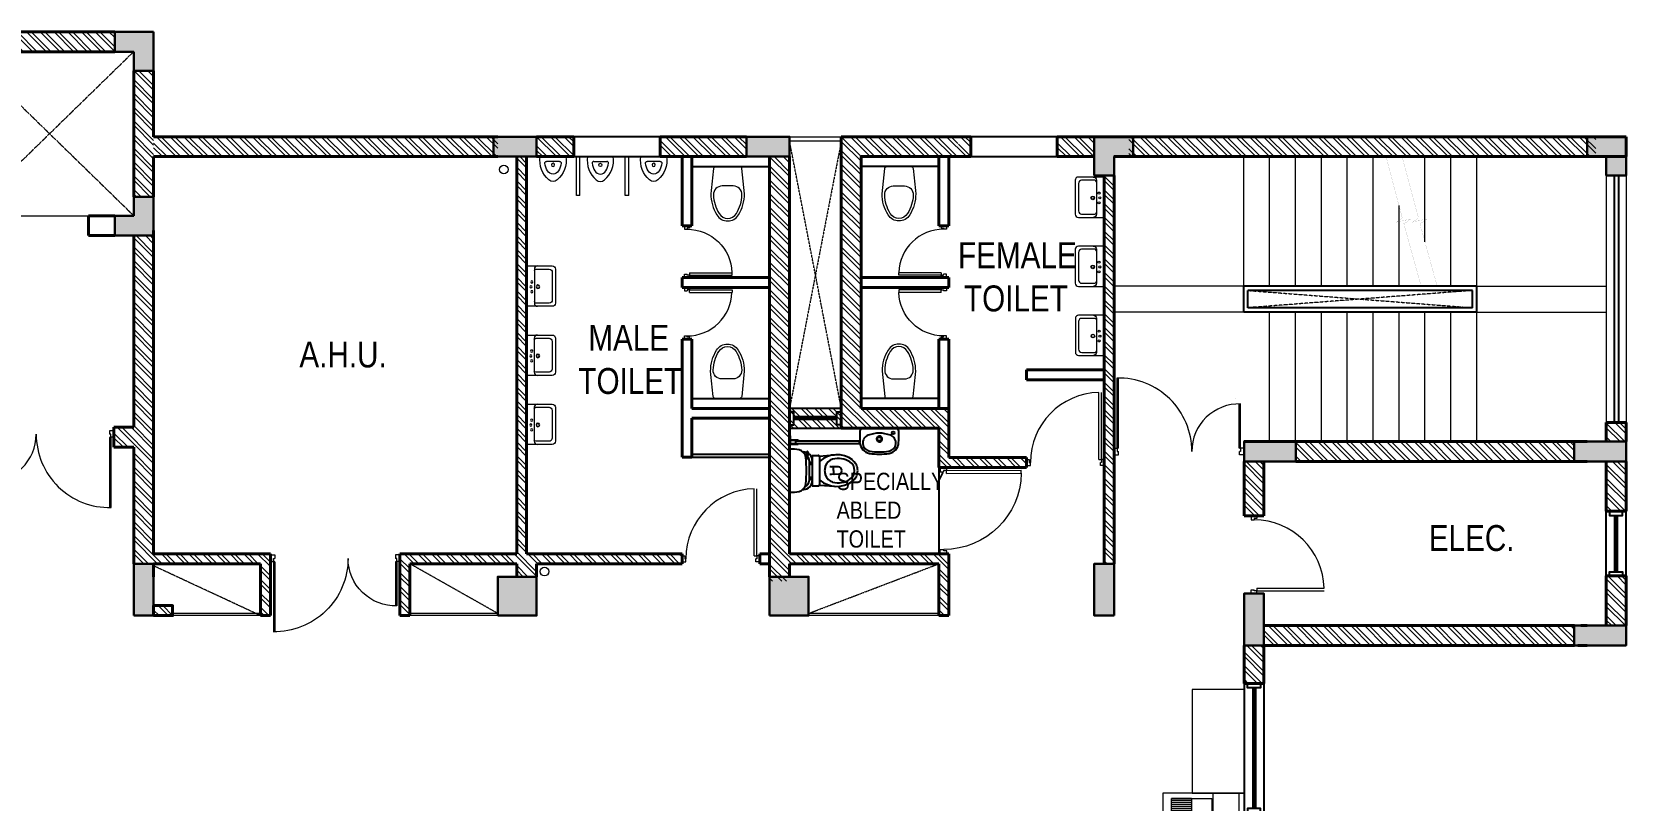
# Model space of a CAD drawing. Header units: inches. Extents: x 3461478 to 3553662, y 1119443 to 1186010.
# Drawn here: x 3528638 to 3547103, y 1175613 to 1184510 of the extents above; entities that cross this region are included whole.
import ezdxf

# ---------------------------------------------------------------- set-up
doc = ezdxf.new("R2010")
doc.units = ezdxf.units.IN
doc.header["$LTSCALE"] = 5
doc.header["$MEASUREMENT"] = 0
doc.linetypes.add('DASHED2', pattern=[0.375, 0.25, -0.125])
doc.linetypes.add('HIDDEN', pattern=[0.375, 0.25, -0.125])
doc.layers.get('0').update_dxf_attribs({"lineweight": 13})
for name, color, linetype, lineweight in [('door', 3, 'Continuous', 9), ('ele', 51, 'Continuous', 18), ('fixtures', 171, 'Continuous', 15), ('furniture', 95, 'Continuous', 18), ('hatch', 8, 'Continuous', 9), ('hidden', 8, 'HIDDEN', 13), ('S-Concrete', 6, 'Continuous', 30), ('steps', 25, 'Continuous', 9), ('text', 190, 'Continuous', 20), ('wall', 1, 'Continuous', 40)]:
    doc.layers.add(name, color=color, linetype=linetype, lineweight=lineweight)
doc.layers.add('Railng', color=203, linetype='Continuous')
doc.layers.add('win', color=4, linetype='Continuous')
doc.styles.get("Standard").update_dxf_attribs({"font": 'swissc.ttf', "height": 350})
pattern_1 = [(135, (3800486.84, 833874.31), (-79.549513, -79.549513), []), (135, (3800486.84, 833927.34), (-79.549513, -79.549513), [])]

# ---------------------------------------------------------------- blocks, each defined once
blk = doc.blocks.new('Big Door Garbage')
at = {"layer": 'door', "color": 5, "lineweight": 18}
for p, q in [((-12550, 128778), (-12500, 128778)), ((-12550, 128703), (-12550, 128778)), ((-12550, 128703), (-12515, 128703)), ((-12515, 128738), (-12500, 128738)), ((-12515, 128703), (-12515, 128738)), ((-12500, 128703), (-12515, 128703)), ((-12515, 128700), (-12515, 128189)), ((-12500, 128778), (-12500, 128738)), ((-12499, 128700), (-12499, 128189)), ((-11101, 128700), (-11101, 127889)), ((-11100, 128778), (-11100, 128738)), ((-11050, 128778), (-11100, 128778)), ((-11085, 128738), (-11100, 128738)), ((-11100, 128703), (-11085, 128703)), ((-11085, 128703), (-11085, 128738)), ((-11050, 128703), (-11085, 128703)), ((-11085, 128700), (-11085, 127889)), ((-11050, 128703), (-11050, 128778))]:
    blk.add_line(p, q, dxfattribs=at)
at = {"layer": 'door', "lineweight": 18}
for centre, radius, start, end in [((-12499, 128738), 549, 268.3162, 0), ((-11101, 128738), 849, 180, 271.3223)]:
    blk.add_arc(centre, radius, start, end, dxfattribs=at)
blk = doc.blocks.new('LIB W7')
at = {"layer": 'win', "color": 2, "lineweight": 60}
blk.add_line((-477096, -38072), (-478496, -38072), dxfattribs=at)
at = {"layer": 'win'}
for points in [[(-477046, -37957), (-478546, -37957)], [(-478546, -38147), (-478496, -38147), (-478496, -37997), (-478546, -37997)], [(-477046, -38147), (-477096, -38147), (-477096, -37997), (-477046, -37997)], [(-477046, -38187), (-478546, -38187)]]:
    blk.add_lwpolyline(points, dxfattribs=at)
blk = doc.blocks.new('wc-wh')
at = {"color": 0, "linetype": 'ByBlock'}
for points in [[(315, 195), (22, 165, 0.384412), (0, 140), (0, -140, 0.383904), (22, -165, 0.001434), (314, -195, 0.140641), (560, -125, 0.259738), (630, 0, 0.259738), (560, 125, 0.139471)], [(225, 65), (225, -65, 0.422961), (328, -165, 0.13189), (544, -100, 0.259738), (600, 0, 0.259738), (544, 100, 0.13189), (328, 165, 0.422961)]]:
    blk.add_lwpolyline(points, format="xyb", close=True, dxfattribs=at)
blk.add_arc((316, -170), 25, 264.2811, 270.16, dxfattribs=at)
blk = doc.blocks.new('basin3')
blk.add_lwpolyline([(-310, 0, 0.414214), (-315, -5), (-315, -400, 0.414214), (-265, -450), (265, -450, 0.414214), (315, -400), (315, -5, 0.414214), (310, 0)], format="xyb", close=True)
for points in [[(-315, -170, -0.420988), (-266, -120), (-243, -120), (265, -120, -0.40847), (315, -170)], [(-241, -120, 0.401444), (-265, -145), (-265, -350, 0.414214), (-215, -400), (215, -400, 0.414214), (265, -350), (265, -145, 0.396723), (242, -120)]]:
    blk.add_lwpolyline(points, format="xyb")
for centre, radius in [((-65, -79), 16.2), ((10, -176), 28.9), ((10, -176), 23.5), ((11, -67), 16.2), ((87, -79), 16.2)]:
    blk.add_circle(centre, radius)
blk = doc.blocks.new('A$C747F79CE')
for p, q in [((3, 287), (301, 287)), ((76, 231), (228, 231))]:
    blk.add_line(p, q)
blk.add_circle((152, 191), 18.6)
for centre, radius, start, end in [((294, 242), 294, 171.2835, 229.7548), ((76, 212), 18.6, 90, 187.7956), ((294, 242), 238, 187.7956, 210.0177), ((10, 242), 294, 310.2452, 8.7165), ((10, 242), 238, 329.9823, 352.2044), ((228, 212), 18.6, 352.2044, 90), ((152, 160), 74.4, 210.0177, 329.9823), ((152, 74), 74.4, 229.7548, 310.2452)]:
    blk.add_arc(centre, radius, start, end)
blk = doc.blocks.new('disabled-wc_01')
at = {"lineweight": -3}
for p, q in [((0.365, 0.003), (0.86, 0.003)), ((1.017, 0), (0.907, 0)), ((0.907, 0), (0.907, -0.005)), ((0.998, -0.005), (0.998, 0)), ((0.395, -0.147), (0.395, -0.157)), ((0.734, -0.184), (0.758, -0.182)), ((0.734, -0.186), (0.734, -0.184)), ((0.758, -0.182), (0.764, -0.181)), ((0.825, -0.19), (0.769, -0.181)), ((0.829, -0.147), (0.829, -0.157)), ((0.907, -0.005), (1.017, -0.005)), ((0.918, -0.005), (0.918, -0.095)), ((0.918, -0.095), (0.923, -0.095)), ((0.923, -0.095), (0.923, -0.005)), ((0.923, -0.065), (0.963, -0.065)), ((0.923, -0.095), (0.928, -0.095)), ((0.928, -0.065), (0.928, -0.8)), ((0.958, -0.065), (0.958, -0.8)), ((0.963, -0.095), (0.958, -0.095)), ((0.963, -0.095), (0.963, -0.005)), ((0.968, -0.095), (0.963, -0.095)), ((0.968, -0.005), (0.968, -0.095)), ((0.446, -0.339), (0.431, -0.515)), ((0.437, -0.257), (0.437, -0.326)), ((0.787, -0.257), (0.437, -0.257)), ((0.772, -0.34), (0.452, -0.341)), ((0.512, -0.222), (0.495, -0.222)), ((0.503, -0.344), (0.723, -0.344)), ((0.537, -0.219), (0.512, -0.219)), ((0.512, -0.219), (0.512, -0.257)), ((0.537, -0.219), (0.537, -0.257)), ((0.687, -0.222), (0.537, -0.222)), ((0.712, -0.219), (0.687, -0.219)), ((0.687, -0.219), (0.687, -0.257)), ((0.712, -0.219), (0.712, -0.257)), ((0.729, -0.222), (0.712, -0.222)), ((0.822, -0.21), (0.772, -0.202)), ((0.78, -0.338), (0.796, -0.515)), ((0.787, -0.257), (0.787, -0.325)), ((0.572, -0.56), (0.569, -0.479)), ((0.613, -0.502), (0.578, -0.502)), ((0.613, -0.502), (0.649, -0.502)), ((0.655, -0.56), (0.658, -0.479)), ((0.958, -0.8), (0.928, -0.8))]:
    blk.add_line(p, q, dxfattribs=at)
for centre, radius, start, end in [((0.642, -0.035), 0.28, 172.2058, 194.111), ((0.582, -0.035), 0.28, 345.9004, 7.8056), ((0.472, -0.078), 0.104, 194.111, 264.2214), ((0.495, -0.157), 0.1, 180.0057, 270.0057), ((0.495, -0.157), 0.065, 195.1981, 270.0057), ((0.612, 1.311), 1.5, 264.2214, 270.0057), ((0.612, 1.311), 1.5, 270.0057, 275.79), ((0.753, -0.078), 0.104, 275.79, 345.9004), ((0.766, -0.201), 0.02, 81.4364, 94.4364), ((0.729, -0.157), 0.065, 335.0636, 345.4153), ((0.729, -0.157), 0.1, 340.8694, 0.0057), ((0.73, -0.541), 0.3, 138.9526, 217.2465), ((0.452, -0.326), 0.015, 180.0057, 270.0057), ((0.497, -0.541), 0.3, 322.7649, 41.0588), ((0.729, -0.157), 0.065, 270.0057, 315.3093), ((0.729, -0.157), 0.1, 270.0057, 328.8928), ((0.743, -0.185), 0.009, 184.4364, 246.9266), ((0.791, -0.074), 0.13, 246.9266, 261.4364), ((0.772, -0.325), 0.015, 270.0057, 0.0057), ((0.823, -0.2), 0.01, 261.4364, 81.4364), ((0.722, -0.557), 0.25, 164.9191, 213.0277), ((0.597, -0.523), 0.12, 105.9869, 164.9191), ((0.613, -0.58), 0.18, 90.0057, 105.9869), ((0.479, -0.482), 0.09, 2.0057, 14.0993), ((0.578, -0.51), 0.008, 90.0057, 182.0057), ((0.613, -0.58), 0.18, 74.0244, 90.0057), ((0.649, -0.51), 0.008, 358.0057, 90.0057), ((0.748, -0.482), 0.09, 165.9121, 178.0057), ((0.63, -0.523), 0.12, 15.0923, 74.0244), ((0.504, -0.557), 0.25, 326.9837, 15.0923), ((0.613, -0.629), 0.154, 217.2465, 270.0057), ((0.613, -0.627), 0.12, 213.0277, 270.0057), ((0.612, -0.56), 0.04, 180.0057, 268.5237), ((0.613, -0.502), 0.098, 268.5237, 270.0057), ((0.613, -0.502), 0.098, 270.0057, 271.4876), ((0.613, -0.627), 0.12, 270.0057, 326.9837), ((0.613, -0.629), 0.154, 270.0057, 322.7649), ((0.615, -0.56), 0.04, 271.4876, 0.0057)]:
    blk.add_arc(centre, radius, start, end, dxfattribs=at)
blk = doc.blocks.new('disabled-lavatory_01')
at = {"lineweight": -3}
blk.add_line((0, -0.214), (0, 0.214), dxfattribs=at)
for centre, radius in [((0.054, 0.16), 0.015), ((0.125, 0), 0.023)]:
    blk.add_circle(centre, radius, dxfattribs=at)
for centre, radius, start, end in [((0.046, 0.125), 0.1, 90.0057, 117.7159), ((0.094, -1.044), 1.27, 86.6516, 92.3098), ((0.171, 0.096), 0.096, 8.1128, 159.5821), ((0.16, 0.09), 0.134, 10.2933, 86.6516), ((0.428, 0), 0.37, 159.5821, 180.0057), ((0.428, 0), 0.37, 180.0057, 200.4293), ((0.125, 0), 0.0325, 0.0057, 180.0057), ((0.125, 0), 0.0325, 180.0057, 0.0057), ((-0.5, 0), 0.774, 0.0057, 8.1932), ((-0.5, 0), 0.774, 351.8181, 0.0057), ((-0.5, 0), 0.8, 0.0057, 8.1932), ((-0.5, 0), 0.8, 351.8181, 0.0057), ((0.171, -0.096), 0.096, 200.4293, 351.8986), ((0.16, -0.09), 0.134, 273.3597, 349.7181), ((0.047, -0.125), 0.1, 242.2955, 267.7016), ((0.093, 1.044), 1.27, 267.7016, 273.3597)]:
    blk.add_arc(centre, radius, start, end, dxfattribs=at)
blk = doc.blocks.new('lib v2')
at = {"layer": 'hatch'}
h = blk.add_hatch(dxfattribs=at)
h.set_pattern_fill('ANSI32', color=256, scale=300, style=0)
h.set_pattern_definition([(45, (-45044.1, -204394.94), (-79.549513, 79.549513), []), (45, (-44991.07, -204394.94), (-79.549513, 79.549513), [])])
h.paths.add_polyline_path([(-479852, -60563), (-479967, -60563), (-479967, -60663), (-479892, -60663), (-479892, -60713), (-479852, -60713)])
h.paths.add_polyline_path([(-479967, -60563), (-480082, -60563), (-480082, -60713), (-480042, -60713), (-480042, -60663), (-479967, -60663)])
h.paths.add_polyline_path([(-479892, -60663), (-480042, -60663), (-480042, -60713), (-479892, -60713)])
h.paths.add_polyline_path([(-479892, -60513), (-480042, -60513), (-480042, -60563), (-479892, -60563)])
h.paths.add_polyline_path([(-479852, -60113), (-479967, -60113), (-479967, -60513), (-479892, -60513), (-479892, -60563), (-479852, -60563)])
h.paths.add_polyline_path([(-479967, -60113), (-480082, -60113), (-480082, -60563), (-480042, -60563), (-480042, -60513), (-479967, -60513)])
at = {"layer": 'ele', "color": 2, "lineweight": 60}
blk.add_line((-479967, -60663), (-479967, -60163), dxfattribs=at)
at = {"layer": 'win'}
blk.add_lwpolyline([(-480082, -60713), (-479852, -60713), (-479852, -60113), (-480082, -60113), (-480082, -60713)], close=True, dxfattribs=at)
for points in [[(-480042, -60113), (-480042, -60163), (-479892, -60163), (-479892, -60113)], [(-480042, -60713), (-480042, -60663), (-479892, -60663), (-479892, -60713)]]:
    blk.add_lwpolyline(points, dxfattribs=at)
blk = doc.blocks.new('D5')
at = {"layer": 'door', "color": 5, "lineweight": 18}
for p, q in [((-483748, -55971), (-483748, -55911)), ((-483748, -55911), (-483708, -55911)), ((-483720, -55971), (-483720, -55943)), ((-483720, -55943), (-483708, -55943)), ((-483708, -55911), (-483708, -55943)), ((-483148, -55911), (-483188, -55911)), ((-483188, -55911), (-483188, -55943)), ((-483176, -55943), (-483188, -55943)), ((-483176, -55971), (-483176, -55943)), ((-483148, -55971), (-483148, -55911)), ((-483748, -55971), (-483720, -55971)), ((-483204, -55971), (-483176, -55971)), ((-483204, -55971), (-483204, -56463)), ((-483176, -55971), (-483176, -56463)), ((-483148, -55971), (-483176, -55971))]:
    blk.add_line(p, q, dxfattribs=at)
blk.add_lwpolyline([(-483176, -56463), (-483204, -56463)], dxfattribs=at)
at = {"layer": 'door', "lineweight": 18}
blk.add_arc((-483188, -55943), 520, 179.9782, 268.215, dxfattribs=at)
blk = doc.blocks.new('lib d3')
at = {"layer": 'door', "color": 5}
for p, q in [((-486823, -55923), (-486823, -55968)), ((-486755, -55923), (-486823, -55923)), ((-486755, -55923), (-486755, -55954)), ((-486823, -55968), (-486787, -55968)), ((-486787, -55954), (-486787, -55968)), ((-486755, -55954), (-486787, -55954)), ((-486823, -56778), (-486787, -56778)), ((-486823, -56823), (-486823, -56778)), ((-486755, -56823), (-486823, -56823)), ((-486787, -56791), (-486787, -56778)), ((-486755, -56791), (-486787, -56791)), ((-486755, -56760), (-486755, -56791)), ((-486755, -56823), (-486755, -56791))]:
    blk.add_line(p, q, dxfattribs=at)
at = {"layer": 'door', "color": 5, "lineweight": 18}
for p, q in [((-486755, -56760), (-485977, -56760)), ((-486755, -56791), (-485977, -56791))]:
    blk.add_line(p, q, dxfattribs=at)
at = {"layer": 'door'}
blk.add_arc((-486787, -56778), 810, 1.2733, 90, dxfattribs=at)
blk = doc.blocks.new('ABL_Door_S - 1000 x 2100-11-3 Second Floor Lvl')
at = {"layer": 'door', "color": 5}
for p, q in [((-500, 38), (-450, 38)), ((-500, -38), (-500, 38)), ((-450, 38), (-450, -3)), ((450, 38), (450, -3)), ((500, 38), (450, 38)), ((500, -38), (500, 38)), ((-500, -38), (-465, -38)), ((-465, -3), (-450, -3)), ((-465, -38), (-465, -3)), ((-430, -38), (-465, -38)), ((465, -3), (450, -3)), ((465, -38), (465, -3)), ((500, -38), (465, -38))]:
    blk.add_line(p, q, dxfattribs=at)
at = {"layer": 'door', "color": 5, "lineweight": 18}
for p, q in [((-465, -38), (-465, -902)), ((-430, -38), (-430, -902)), ((-430, -902), (-465, -902))]:
    blk.add_line(p, q, dxfattribs=at)
at = {"layer": 'door'}
blk.add_arc((-450, -3), 900, 271.2733, 0, dxfattribs=at)
blk = doc.blocks.new('ergt')
at = {"layer": 'win', "color": 2, "lineweight": 60}
blk.add_line((-386782, 134248), (-386130, 134248), dxfattribs=at)
at = {"layer": 'win'}
for points in [[(-386832, 134363), (-386080, 134363)], [(-386832, 134323), (-386782, 134323), (-386782, 134173), (-386832, 134173)], [(-386080, 134323), (-386130, 134323), (-386130, 134173), (-386080, 134173)], [(-386832, 134133), (-386080, 134133)]]:
    blk.add_lwpolyline(points, dxfattribs=at)
blk = doc.blocks.new('col 400 x 230')
at = {"layer": 'hatch'}
blk.add_hatch(color=256, dxfattribs=at).paths.add_polyline_path([(230, -500), (230, 0), (0, 0), (0, -500)])
at = {"layer": 'S-Concrete'}
blk.add_lwpolyline([(230, -500), (230, 0), (0, 0), (0, -500)], close=True, dxfattribs=at)
blk = doc.blocks.new('col 450 x 450')
at = {"layer": 'hatch'}
h = blk.add_hatch(color=256, dxfattribs=at)
h.paths.add_polyline_path([(-487195, -40654), (-486970, -40429), (-487420, -40429)])
h.paths.add_polyline_path([(-487195, -40654), (-487420, -40429), (-487420, -40879)])
h.paths.add_polyline_path([(-487420, -40879), (-486970, -40879), (-487195, -40654)])
h.paths.add_polyline_path([(-487195, -40654), (-486970, -40879), (-486970, -40429)])
at = {"layer": 'S-Concrete'}
blk.add_lwpolyline([(-487420, -40429), (-486970, -40429), (-486970, -40879), (-487420, -40879)], close=True, dxfattribs=at)
blk = doc.blocks.new('col L 450 x 230  450 x230')
at = {"layer": 'hatch'}
h = blk.add_hatch(color=256, dxfattribs=at)
h.paths.add_polyline_path([(-482143, -61442), (-481923, -61442), (-481923, -61412), (-482173, -61412), (-482173, -61662), (-482143, -61662)], flags=17)
h.paths.add_polyline_path([(-482373, -61212), (-481923, -61212), (-481923, -61412), (-482173, -61412), (-482173, -61662), (-482373, -61662)])
at = {"layer": 'S-Concrete'}
for p, q in [((-482373, -61212), (-481923, -61212)), ((-482373, -61662), (-482373, -61212)), ((-481923, -61212), (-481923, -61442)), ((-481923, -61442), (-482143, -61442)), ((-482143, -61442), (-482143, -61662)), ((-482143, -61662), (-482373, -61662))]:
    blk.add_line(p, q, dxfattribs=at)
blk = doc.blocks.new('col 230 x 600')
at = {"layer": 'hatch'}
blk.add_hatch(color=256, dxfattribs=at).paths.add_polyline_path([(-485526, -33844), (-485526, -34444), (-485296, -34444), (-485296, -33844)])
at = {"layer": 'S-Concrete'}
blk.add_lwpolyline([(-485526, -33844), (-485526, -34444), (-485296, -34444), (-485296, -33844)], close=True, dxfattribs=at)
blk = doc.blocks.new('LIBRARY COLUMNS - 26.07.10')
at = {"layer": 'hatch'}
blk.add_hatch(color=256, dxfattribs=at).paths.add_polyline_path([(238302, 236286), (237702, 236286), (237702, 236056), (238302, 236056)])
at = {"layer": 'S-Concrete'}
blk.add_lwpolyline([(237702, 236286), (238302, 236286), (238302, 236056), (237702, 236056)], close=True, dxfattribs=at)
at = {"layer": 'S-Concrete', "xscale": -1, "rotation": 180}
blk.add_blockref('col L 450 x 230  450 x230', (724475, 174844), dxfattribs=at)
at = {"layer": 'S-Concrete'}
for name, p, rotation in [('col L 450 x 230  450 x230', (-237911, 174844), 180), ('col L 450 x 230  450 x230', (-237911, 174844), 180), ('col 400 x 230', (243247, 231621), 180), ('col 400 x 230', (243247, 228691), 180), ('col 230 x 600', (203858, 710457), 90), ('col 230 x 600', (203513, 708722), 90), ('col 230 x 600', (-245809, 188983), 180), ('col 230 x 600', (-247939, 185158), 180), ('col 230 x 600', (-245809, 185158), 180), ('col L 450 x 230  450 x230', (-239126, 157789), 180)]:
    blk.add_blockref(name, p, dxfattribs=dict(at, rotation=rotation))
for p in [(725121, 272500), (725121, 269350)]:
    blk.add_blockref('col 450 x 450', p, dxfattribs=at)
at = {"layer": 'S-Concrete', "xscale": -1}
blk.add_blockref('col L 450 x 230  450 x230', (-239126, 286373), dxfattribs=at)
blk = doc.blocks.new('impresora hijacarta.65x.6')
for p, q in [((0.038, 0.65), (0.038, 0)), ((0.231, 0.65), (0.231, 0)), ((0.389, 0.61), (0.389, 0.21)), ((0.389, 0.61), (0.539, 0.61)), ((0.389, 0.595), (0.539, 0.595)), ((0.389, 0.58), (0.539, 0.58)), ((0.389, 0.565), (0.539, 0.565)), ((0.389, 0.55), (0.539, 0.55)), ((0.389, 0.535), (0.539, 0.535)), ((0.389, 0.52), (0.539, 0.52)), ((0.389, 0.505), (0.539, 0.505)), ((0.389, 0.49), (0.464, 0.49)), ((0.389, 0.475), (0.464, 0.475)), ((0.389, 0.46), (0.464, 0.46)), ((0.389, 0.445), (0.464, 0.445)), ((0.389, 0.43), (0.464, 0.43)), ((0.389, 0.415), (0.464, 0.415)), ((0.389, 0.4), (0.464, 0.4)), ((0.389, 0.385), (0.464, 0.385)), ((0.389, 0.37), (0.464, 0.37)), ((0.389, 0.355), (0.464, 0.355)), ((0.389, 0.34), (0.464, 0.34)), ((0.389, 0.325), (0.464, 0.325)), ((0.389, 0.31), (0.464, 0.31)), ((0.389, 0.295), (0.539, 0.295)), ((0.389, 0.28), (0.539, 0.28)), ((0.389, 0.265), (0.539, 0.265)), ((0.389, 0.25), (0.539, 0.25)), ((0, 0.121), (0.6, 0.121)), ((0.389, 0.235), (0.539, 0.235)), ((0.389, 0.22), (0.539, 0.22))]:
    blk.add_line(p, q)
for points in [[(0, 0), (0.6, 0), (0.6, 0.65), (0, 0.65)], [(0.239, 0.21), (0.539, 0.21), (0.539, 0.61), (0.239, 0.61)], [(0.464, 0.295), (0.614, 0.296), (0.614, 0.504), (0.464, 0.504)]]:
    blk.add_lwpolyline(points, close=True)

msp = doc.modelspace()

# ---------------------------------------------------------------- hatches: boundary and pattern name
at = {"layer": 'hatch'}
h = msp.add_hatch(dxfattribs=at)
h.set_pattern_fill('ANSI32', color=256, scale=300, angle=90, style=0)
h.set_pattern_definition([(135, (3525819.37, 1179789.27), (-79.5495, -79.5495), []), (135, (3525819.37, 1179842.31), (-79.5495, -79.5495), [])])
h.paths.add_polyline_path([(3525688, 1179930), (3525688, 1179700), (3525908, 1179700), (3525908, 1179930)])
h.paths.add_polyline_path([(3529818, 1184060), (3529818, 1182600), (3530048, 1182600), (3530048, 1183065), (3530048, 1184060)])
h.paths.add_polyline_path([(3525908, 1184510), (3525908, 1184280), (3527638, 1184280), (3527638, 1182380), (3527113, 1182380), (3527113, 1182150), (3528393, 1182150), (3528393, 1182380), (3527868, 1182380), (3527868, 1184280), (3529598, 1184280), (3529598, 1184510)])
h.paths.add_polyline_path([(3525458, 1184060), (3525458, 1182600), (3525688, 1182600), (3525688, 1184060)])
h.paths.add_polyline_path([(3525908, 1182380), (3525908, 1182150), (3526213, 1182150), (3526213, 1182380)])
h.paths.add_polyline_path([(3525458, 1180150), (3525458, 1179700), (3525688, 1179700), (3525688, 1180150)])
h = msp.add_hatch(dxfattribs=at)
h.set_pattern_fill('ANSI32', color=256, scale=300, angle=90, style=0)
h.set_pattern_definition([(135, (3529731.91, 1179825.29), (-79.5495, -79.5495), []), (135, (3529731.91, 1179878.33), (-79.5495, -79.5495), [])])
h.paths.add_polyline_path([(3529588, 1179930), (3529588, 1179700), (3529818, 1179700), (3529818, 1179930)])
h.paths.add_polyline_path([(3529818, 1178465), (3529818, 1178350), (3529933, 1178350), (3529933, 1178465)])
h.paths.add_polyline_path([(3529933, 1178465), (3529933, 1178350), (3530048, 1178350), (3530048, 1178465)])
h.paths.add_polyline_path([(3530048, 1183295), (3530048, 1183065), (3534033, 1183065), (3534033, 1183295)])
h.paths.add_polyline_path([(3529818, 1182150), (3529818, 1178465), (3530048, 1178465), (3530048, 1182150)])
h.paths.add_polyline_path([(3530048, 1178465), (3530048, 1178350), (3531285, 1178350), (3531285, 1177750), (3531400, 1177750), (3531400, 1178465)])
h.paths.add_polyline_path([(3530048, 1177865), (3530048, 1177750), (3530268, 1177750), (3530268, 1177865)])
h = msp.add_hatch(dxfattribs=at)
h.set_pattern_fill('ANSI32', color=256, scale=300, angle=90, style=0)
h.set_pattern_definition([(135, (3681704.33, 1374318.72), (-79.549513, -79.549513), []), (135, (3681704.33, 1374371.75), (-79.549513, -79.549513), [])])
h.paths.add_polyline_path([(3534483, 1183295), (3534483, 1183065), (3534822, 1183065), (3534913, 1183065), (3534913, 1183295)])
h.paths.add_polyline_path([(3532900, 1178465), (3532900, 1177750), (3533015, 1177750), (3533015, 1178350), (3534253, 1178350), (3534253, 1178200), (3534368, 1178200), (3534368, 1179650), (3534253, 1179650), (3534253, 1179535), (3534253, 1178465)])
h.paths.add_polyline_path([(3532900, 1177750), (3532958, 1177750), (3532983, 1177750), (3533015, 1177750)])
h.paths.add_polyline_path([(3534368, 1178465), (3534368, 1178200), (3534483, 1178200), (3534483, 1178350), (3536168, 1178350), (3536168, 1178465)])
h.paths.add_polyline_path([(3534253, 1180714), (3534253, 1179650), (3534368, 1179650), (3534368, 1180714)])
h.paths.add_polyline_path([(3534253, 1182665), (3534253, 1180714), (3534368, 1180714), (3534368, 1182665)])
h.paths.add_polyline_path([(3534253, 1183065), (3534253, 1182665), (3534368, 1182665), (3534368, 1183065)])
h = msp.add_hatch(dxfattribs=at)
h.set_pattern_fill('ANSI32', color=256, scale=300, angle=90, style=0)
h.set_pattern_definition([(135, (3766103.95, 825727.84), (-79.549513, -79.549513), []), (135, (3766103.95, 825780.87), (-79.549513, -79.549513), [])])
h.paths.add_polyline_path([(3535913, 1183295), (3535913, 1183065), (3536913, 1183065), (3536913, 1183295)])
h = msp.add_hatch(dxfattribs=at)
h.set_pattern_fill('ANSI32', color=256, scale=300, angle=90, style=0)
h.set_pattern_definition([(135, (3681704.33, 1411682.97), (-79.549513, -79.549513), []), (135, (3681704.33, 1411736.01), (-79.549513, -79.549513), [])])
h.paths.add_polyline_path([(3539363, 1183295), (3539363, 1183065), (3539513, 1183065), (3539513, 1183295)])
h.paths.add_polyline_path([(3539012, 1180150), (3539012, 1179920), (3539143, 1179920), (3539143, 1179650), (3539258, 1179650), (3539258, 1180150)])
h.paths.add_polyline_path([(3539143, 1179650), (3539143, 1179465), (3539194, 1179465), (3539232, 1179465), (3539232, 1179465), (3540158, 1179465), (3540158, 1179580), (3539258, 1179580), (3539258, 1179650)])
h.paths.add_polyline_path([(3538013, 1182212), (3538013, 1180574), (3538243, 1180574), (3538243, 1182212)])
h.paths.add_polyline_path([(3538013, 1183295), (3538013, 1183245), (3538013, 1182212), (3538243, 1182212), (3538243, 1183065), (3538421, 1183065), (3538421, 1183295)])
h.paths.add_polyline_path([(3538421, 1183295), (3538421, 1183180), (3539220, 1183180), (3539220, 1183295)])
h.paths.add_polyline_path([(3538421, 1183180), (3538421, 1183065), (3539220, 1183065), (3539220, 1183180)])
h.paths.add_polyline_path([(3538384, 1180150), (3538374, 1179920), (3539012, 1179920), (3539012, 1180150)])
h.paths.add_polyline_path([(3538013, 1180574), (3538013, 1179920), (3538374, 1179920), (3538384, 1180150), (3538243, 1180150), (3538243, 1180574)])
h.paths.add_polyline_path([(3539370, 1183105), (3539363, 1183105), (3539363, 1183180), (3539370, 1183180), (3539370, 1183255), (3539363, 1183255), (3539363, 1183295), (3539220, 1183295), (3539220, 1183065), (3539370, 1183065)])
h = msp.add_hatch(dxfattribs=at)
h.set_pattern_fill('ANSI32', color=256, scale=300, angle=90, style=0)
h.set_pattern_definition([(135, (3480078.97, 1664582.5), (-79.549513, -79.549513), []), (135, (3480078.97, 1664635.53), (-79.549513, -79.549513), [])])
h.paths.add_polyline_path([(3541058, 1182845), (3541058, 1182709), (3541173, 1182709), (3541173, 1182845)])
h.paths.add_polyline_path([(3541173, 1182665), (3541058, 1182665), (3541058, 1180706), (3541173, 1180706)])
h.paths.add_polyline_path([(3541173, 1182709), (3541058, 1182709), (3541058, 1182665), (3541173, 1182665)])
h.paths.add_polyline_path([(3541058, 1180706), (3541058, 1178350), (3541173, 1178350), (3541173, 1179719), (3541171, 1179719), (3541171, 1179765), (3541173, 1179765), (3541173, 1180706)])
h.paths.add_polyline_path([(3540513, 1183295), (3540513, 1183180), (3540943, 1183180), (3540943, 1183295)])
h.paths.add_polyline_path([(3540513, 1183180), (3540513, 1183065), (3540943, 1183065), (3540943, 1183180)])
h = msp.add_hatch(dxfattribs=at)
h.set_pattern_fill('ANSI32', color=256, scale=300, angle=90, style=0)
h.set_pattern_definition([(135, (3601427.12, 937191.18), (-79.549513, -79.549513), []), (135, (3601427.12, 937244.21), (-79.549513, -79.549513), [])])
h.paths.add_polyline_path([(3546751, 1183295), (3542793, 1183295), (3542793, 1183180), (3546751, 1183180)])
h.paths.add_polyline_path([(3546751, 1183180), (3542793, 1183180), (3542793, 1183065), (3546751, 1183065)])
h.paths.add_polyline_path([(3542793, 1183180), (3541343, 1183180), (3541343, 1183065), (3542793, 1183065)])
h.paths.add_polyline_path([(3542793, 1183295), (3541343, 1183295), (3541343, 1183180), (3542793, 1183180)])
h = msp.add_hatch(dxfattribs=at)
h.set_pattern_fill('ANSI32', color=256, scale=300, angle=90, style=0)
h.set_pattern_definition([(135, (3681704.33, 1614957.42), (-79.549513, -79.549513), []), (135, (3681704.33, 1615010.45), (-79.549513, -79.549513), [])])
h.paths.add_polyline_path([(3539143, 1177865), (3539143, 1177750), (3539258, 1177750), (3539258, 1177865)])
h.paths.add_polyline_path([(3539013, 1178465), (3539013, 1178350), (3539143, 1178350), (3539143, 1177865), (3539258, 1177865), (3539258, 1178465), (3539196, 1178465), (3539159, 1178465), (3539159, 1178465)])
h.paths.add_polyline_path([(3537413, 1183065), (3537183, 1183065), (3537183, 1182665), (3537413, 1182665)])
h.paths.add_polyline_path([(3537413, 1182665), (3537183, 1182665), (3537183, 1180706), (3537413, 1180706)])
h.paths.add_polyline_path([(3539013, 1178350), (3539013, 1178465), (3538198, 1178465), (3538198, 1178350)])
h.paths.add_polyline_path([(3537183, 1180706), (3537183, 1178150), (3537413, 1178150), (3537413, 1178350), (3538198, 1178350), (3538198, 1178465), (3537413, 1178465), (3537413, 1180706)])
h = msp.add_hatch(dxfattribs=at)
h.set_pattern_fill('ANSI32', color=256, scale=300, angle=90, style=0)
h.set_pattern_definition(pattern_1)
h.paths.add_polyline_path([(3546873, 1179985), (3546873, 1179765), (3547103, 1179765), (3547103, 1179985)])
h = msp.add_hatch(dxfattribs=at)
h.set_pattern_fill('ANSI32', color=256, scale=300, angle=90, style=0)
h.set_pattern_definition(pattern_1)
h.paths.add_polyline_path([(3543278, 1179765), (3543278, 1179535), (3546503, 1179535), (3546503, 1179765), (3544853, 1179765)])
h = msp.add_hatch(dxfattribs=at)
h.set_pattern_fill('ANSI32', color=256, scale=300, angle=90, style=0)
h.set_pattern_definition(pattern_1)
h.paths.add_polyline_path([(3542678, 1179535), (3542678, 1178905), (3542908, 1178905), (3542908, 1179535)])
h = msp.add_hatch(dxfattribs=at)
h.set_pattern_fill('ANSI32', color=256, scale=300, angle=90, style=0)
h.set_pattern_definition(pattern_1)
h.paths.add_polyline_path([(3546873, 1178961), (3547103, 1178961), (3547103, 1179535), (3546873, 1179535)])
h = msp.add_hatch(dxfattribs=at)
h.set_pattern_fill('ANSI32', color=256, scale=300, angle=90, style=0)
h.set_pattern_definition(pattern_1)
h.paths.add_polyline_path([(3547103, 1178209), (3546873, 1178209), (3546873, 1177635), (3547103, 1177635)])
h = msp.add_hatch(dxfattribs=at)
h.set_pattern_fill('ANSI32', color=256, scale=300, angle=90, style=0)
h.set_pattern_definition(pattern_1)
h.paths.add_polyline_path([(3542908, 1177635), (3542908, 1177405), (3546503, 1177405), (3546503, 1177635)])
h = msp.add_hatch(dxfattribs=at)
h.set_pattern_fill('ANSI32', color=256, scale=300, angle=90, style=0)
h.set_pattern_definition(pattern_1)
h.paths.add_polyline_path([(3542678, 1177405), (3542678, 1176965), (3542741, 1176965), (3542741, 1176973), (3542795, 1176973), (3542908, 1176965), (3542908, 1177405)])

# ---------------------------------------------------------------- linework, layer by layer
for p, q in [((3542741, 1176973), (3542795, 1176973)), ((3542741, 1176960), (3542741, 1176973)), ((3542795, 1176960), (3542741, 1176960)), ((3542795, 1176973), (3542795, 1176960))]:
    msp.add_line(p, q)
at = {"const_width": 1}
for points in [[(3544322, 1183065), (3544510, 1182355), (3544439, 1182306), (3544609, 1182343), (3544528, 1182288), (3544728, 1181565)], [(3544508, 1183065), (3544697, 1182355), (3544625, 1182306), (3544795, 1182343), (3544714, 1182288), (3544914, 1181565)]]:
    msp.add_lwpolyline(points, dxfattribs=at)
at = {"layer": 'door'}
for p, q in [((3546873, 1183065), (3546873, 1179985)), ((3547103, 1183065), (3547103, 1179985)), ((3531285, 1177775), (3530268, 1177775)), ((3531285, 1177750), (3530268, 1177750)), ((3534033, 1177775), (3533015, 1177775)), ((3534033, 1177750), (3533015, 1177750)), ((3539143, 1177775), (3537633, 1177775)), ((3539143, 1177750), (3537633, 1177750))]:
    msp.add_line(p, q, dxfattribs=at)
msp.add_lwpolyline([(3537413, 1183295), (3538013, 1183295), (3538013, 1183245), (3537413, 1183245)], close=True, dxfattribs=at)
at = {"layer": 'fixtures'}
for p, q in [((3534945, 1182615), (3534945, 1183065)), ((3534985, 1182615), (3534985, 1183065)), ((3535510, 1182615), (3535510, 1183065)), ((3535550, 1182615), (3535550, 1183065)), ((3534985, 1182615), (3534945, 1182615)), ((3535550, 1182615), (3535510, 1182615))]:
    msp.add_line(p, q, dxfattribs=at)
at = {"layer": 'furniture'}
for p, q in [((3530048, 1181285), (3530048, 1181245)), ((3530048, 1181285), (3530048, 1181245)), ((3534368, 1181285), (3534368, 1181245))]:
    msp.add_line(p, q, dxfattribs=at)
msp.add_lwpolyline([(3542078, 1176895), (3542078, 1175695), (3542678, 1175695), (3542678, 1176895)], close=True, dxfattribs=at)
at = {"layer": 'hatch'}
for centre in [(3534103, 1182915), (3534576, 1178259)]:
    msp.add_circle(centre, 50, dxfattribs=at)
at = {"layer": 'hidden', "linetype": 'DASHED2'}
for p, q in [((3529817, 1184280), (3527868, 1182380)), ((3529818, 1182380), (3527868, 1184280)), ((3538013, 1180150), (3537413, 1183245)), ((3538013, 1183245), (3537413, 1180150)), ((3545323, 1181515), (3542723, 1181315)), ((3542723, 1181515), (3545323, 1181315)), ((3531285, 1177750), (3530048, 1178325)), ((3534033, 1177775), (3533015, 1178350)), ((3537633, 1177775), (3539143, 1178350))]:
    msp.add_line(p, q, dxfattribs=at)
at = {"layer": 'hidden'}
msp.add_lwpolyline([(3542577, 1180266), (3542577, 1180266)], dxfattribs=at)
at = {"layer": 'Railng'}
for p, q in [((3546963, 1182845), (3546963, 1179985)), ((3547013, 1182845), (3547013, 1179985)), ((3545373, 1181565), (3542673, 1181565)), ((3542673, 1181265), (3542673, 1181565)), ((3545373, 1181265), (3545373, 1181565)), ((3545323, 1181515), (3542723, 1181515)), ((3542723, 1181315), (3542723, 1181515)), ((3545323, 1181315), (3545323, 1181515)), ((3545373, 1181265), (3542673, 1181265)), ((3545323, 1181315), (3542723, 1181315))]:
    msp.add_line(p, q, dxfattribs=at)
at = {"layer": 'steps'}
for p, q in [((3542673, 1181565), (3542673, 1183065)), ((3542973, 1181565), (3542973, 1183065)), ((3543273, 1181565), (3543273, 1183065)), ((3543573, 1181565), (3543573, 1183065)), ((3543873, 1181565), (3543873, 1183065)), ((3544173, 1181565), (3544173, 1183065)), ((3544773, 1182077), (3544773, 1183065)), ((3545073, 1181565), (3545073, 1183065)), ((3545373, 1181565), (3545373, 1183065)), ((3544473, 1181565), (3544473, 1182498)), ((3528393, 1182380), (3529293, 1182380)), ((3542673, 1181565), (3541173, 1181565)), ((3545373, 1181565), (3546873, 1181565)), ((3542673, 1181265), (3541173, 1181265)), ((3542973, 1179765), (3542973, 1181265)), ((3543273, 1179765), (3543273, 1181265)), ((3543573, 1179765), (3543573, 1181265)), ((3543873, 1179765), (3543873, 1181265)), ((3544173, 1179765), (3544173, 1181265)), ((3544473, 1179765), (3544473, 1181265)), ((3544773, 1179765), (3544773, 1181265)), ((3545073, 1179765), (3545073, 1181265)), ((3545373, 1179749), (3545373, 1181265)), ((3545373, 1181265), (3546873, 1181265))]:
    msp.add_line(p, q, dxfattribs=at)
at = {"layer": 'wall'}
for p, q in [((3525908, 1184510), (3529598, 1184510)), ((3527868, 1184280), (3529598, 1184280)), ((3528138, 1184280), (3529598, 1184280)), ((3528138, 1184280), (3529598, 1184280)), ((3529818, 1184060), (3529818, 1182600)), ((3529818, 1184060), (3529818, 1182600)), ((3529818, 1184060), (3529818, 1182600)), ((3529818, 1184060), (3529818, 1182600)), ((3529818, 1184060), (3529818, 1182600)), ((3530048, 1183295), (3530048, 1184060)), ((3530048, 1183295), (3530048, 1184060)), ((3530048, 1183295), (3534033, 1183295)), ((3534913, 1183295), (3534483, 1183295)), ((3534913, 1183065), (3534913, 1183295)), ((3536913, 1183295), (3535913, 1183295)), ((3535913, 1183065), (3535913, 1183295)), ((3539513, 1183295), (3538013, 1183295)), ((3538013, 1183295), (3538013, 1179920)), ((3539513, 1183065), (3539513, 1183295)), ((3547103, 1183295), (3540513, 1183295)), ((3540981, 1183295), (3540513, 1183295)), ((3540513, 1183065), (3540513, 1183295)), ((3547103, 1183295), (3547103, 1183065)), ((3530048, 1183065), (3534033, 1183065)), ((3530048, 1182600), (3530048, 1183065)), ((3534253, 1179535), (3534253, 1183065)), ((3534368, 1178465), (3534368, 1183065)), ((3534913, 1183065), (3534483, 1183065)), ((3535913, 1183065), (3536913, 1183065)), ((3536168, 1183065), (3536168, 1182265)), ((3536283, 1183065), (3536283, 1182265)), ((3537183, 1178905), (3537183, 1183065)), ((3537413, 1183065), (3537413, 1180150)), ((3537413, 1183065), (3537413, 1180150)), ((3539513, 1183065), (3538243, 1183065)), ((3538243, 1183065), (3538243, 1180150)), ((3539143, 1182265), (3539143, 1183065)), ((3539258, 1182265), (3539258, 1183065)), ((3540943, 1183065), (3540513, 1183065)), ((3547103, 1183065), (3541171, 1183065)), ((3541058, 1179580), (3541058, 1182845)), ((3541173, 1182845), (3541173, 1178350)), ((3529598, 1182380), (3529293, 1182380)), ((3529598, 1182380), (3529293, 1182380)), ((3529598, 1182380), (3529293, 1182380)), ((3529598, 1182150), (3529293, 1182150)), ((3529293, 1182150), (3529598, 1182150)), ((3529293, 1182150), (3529598, 1182150)), ((3529818, 1179930), (3529818, 1182150)), ((3530048, 1182210), (3530048, 1179765)), ((3530048, 1182150), (3530048, 1178465)), ((3536283, 1182265), (3536168, 1182265)), ((3539143, 1182265), (3539258, 1182265)), ((3536168, 1181665), (3536168, 1181550)), ((3536168, 1181665), (3537183, 1181665)), ((3536168, 1181550), (3537183, 1181550)), ((3539258, 1181665), (3538243, 1181665)), ((3539258, 1181550), (3538243, 1181550)), ((3539258, 1181665), (3539258, 1181550)), ((3536168, 1180950), (3536168, 1179585)), ((3536168, 1180950), (3536283, 1180950)), ((3536283, 1180950), (3536283, 1180150)), ((3539143, 1180150), (3539143, 1180950)), ((3539258, 1180950), (3539143, 1180950)), ((3539258, 1180950), (3539258, 1179580)), ((3540158, 1180595), (3541058, 1180595)), ((3540158, 1180595), (3540158, 1180480)), ((3540158, 1180480), (3541058, 1180480)), ((3536283, 1180150), (3537183, 1180150)), ((3537413, 1180150), (3537413, 1178465)), ((3539258, 1180150), (3538243, 1180150)), ((3529588, 1179700), (3529588, 1179930)), ((3529588, 1179930), (3529818, 1179930)), ((3536283, 1180035), (3536283, 1179585)), ((3536283, 1180035), (3537183, 1180035)), ((3539143, 1179920), (3538013, 1179920)), ((3539143, 1179920), (3539143, 1179465)), ((3547103, 1179985), (3546873, 1179985)), ((3546873, 1179985), (3546873, 1179765)), ((3547103, 1179765), (3547103, 1179985)), ((3544851, 1179765), (3542673, 1179765)), ((3546653, 1179765), (3544853, 1179765)), ((3529588, 1179700), (3529818, 1179700)), ((3529818, 1178350), (3529818, 1179700)), ((3534253, 1178465), (3534253, 1179535)), ((3536168, 1179585), (3536283, 1179585)), ((3539258, 1179580), (3540158, 1179580)), ((3540158, 1179580), (3540158, 1179465)), ((3541058, 1179580), (3541058, 1179465)), ((3542678, 1178905), (3542678, 1179535)), ((3542908, 1178905), (3542908, 1179535)), ((3543278, 1179535), (3546653, 1179535)), ((3546873, 1179535), (3546873, 1178961)), ((3547103, 1178961), (3547103, 1179535)), ((3540158, 1179465), (3539143, 1179465)), ((3541058, 1179465), (3541058, 1178350)), ((3537183, 1178905), (3537183, 1178200)), ((3542908, 1178905), (3542678, 1178905)), ((3546873, 1178961), (3547103, 1178961)), ((3530048, 1178465), (3531400, 1178465)), ((3531400, 1178465), (3531400, 1177750)), ((3534253, 1178465), (3532900, 1178465)), ((3532900, 1178465), (3532900, 1177750)), ((3536168, 1178465), (3534368, 1178465)), ((3536168, 1178465), (3536168, 1178350)), ((3537183, 1178465), (3537068, 1178465)), ((3537068, 1178465), (3537068, 1178350)), ((3539258, 1178465), (3537413, 1178465)), ((3539258, 1177750), (3539258, 1178465)), ((3530048, 1178350), (3530048, 1178200)), ((3530048, 1178350), (3531285, 1178350)), ((3531285, 1178350), (3531285, 1177750)), ((3534253, 1178350), (3533015, 1178350)), ((3533015, 1178350), (3533015, 1177750)), ((3534253, 1178200), (3534253, 1178350)), ((3534483, 1178200), (3534483, 1178350)), ((3534483, 1178350), (3536168, 1178350)), ((3537068, 1178350), (3537183, 1178350)), ((3537413, 1178350), (3537413, 1178200)), ((3539143, 1178350), (3537413, 1178350)), ((3539143, 1177750), (3539143, 1178350)), ((3546873, 1178209), (3546873, 1177635)), ((3546873, 1178209), (3547103, 1178209)), ((3547103, 1177635), (3547103, 1178209)), ((3531285, 1177750), (3531400, 1177750)), ((3533015, 1177750), (3532900, 1177750)), ((3539258, 1177750), (3539143, 1177750)), ((3546503, 1177635), (3542908, 1177635)), ((3546653, 1177635), (3546579, 1177635)), ((3542678, 1176965), (3542678, 1177405)), ((3542908, 1176965), (3542908, 1177405)), ((3546503, 1177405), (3542908, 1177405)), ((3546653, 1177405), (3546544, 1177405)), ((3542908, 1176965), (3542678, 1176965))]:
    msp.add_line(p, q, dxfattribs=at)
msp.add_lwpolyline([(3529293, 1182380), (3529293, 1182150)], dxfattribs=at)
msp.add_lwpolyline([(3530048, 1177750), (3530048, 1177865), (3530268, 1177865), (3530268, 1177750)], close=True, dxfattribs=at)
at = {"layer": 'win'}
for p, q in [((3536283, 1182950), (3537183, 1182950)), ((3539143, 1182950), (3538243, 1182950)), ((3536283, 1180265), (3537183, 1180265)), ((3539143, 1180265), (3538243, 1180265)), ((3536283, 1179620), (3537183, 1179620)), ((3536283, 1179585), (3537183, 1179585)), ((3539143, 1179465), (3539143, 1178465))]:
    msp.add_line(p, q, dxfattribs=at)
for points in [[(3534913, 1183295), (3534913, 1183065), (3535913, 1183065), (3535913, 1183295)], [(3539513, 1183295), (3539513, 1183065), (3540513, 1183065), (3540513, 1183295)]]:
    msp.add_lwpolyline(points, close=True, dxfattribs=at)

# ---------------------------------------------------------------- block references
at = {"layer": 'door', "xscale": -1}
for name, p, rotation in [('D5', (3480284, 698517), 90), ('D5', (3595141, 1664697), 270), ('ABL_Door_S - 1000 x 2100-11-3 Second Floor Lvl', (3539196, 1178965), 90.15234738887274)]:
    msp.add_blockref(name, p, dxfattribs=dict(at, rotation=rotation))
at = {"layer": 'door'}
for p, rotation in [((3595141, 698517), 270), ((3480284, 1664697), 90)]:
    msp.add_blockref('D5', p, dxfattribs=dict(at, rotation=rotation))
at = {"layer": 'fixtures', "xscale": -1}
for p in [(3534826, 1182778), (3535992, 1182778)]:
    msp.add_blockref('A$C747F79CE', p, dxfattribs=at)
at = {"layer": 'fixtures'}
msp.add_blockref('A$C747F79CE', (3535070, 1182778), dxfattribs=at)
for p, rotation in [((3536697, 1182950), 270), ((3538680, 1180265), 90)]:
    msp.add_blockref('wc-wh', p, dxfattribs=dict(at, rotation=rotation))
at = {"layer": 'fixtures', "xscale": -1}
for p, rotation in [((3538680, 1182950), 90), ((3536694, 1180265), 270)]:
    msp.add_blockref('wc-wh', p, dxfattribs=dict(at, rotation=rotation))
at = {"layer": 'fixtures'}
for name, p, xscale, yscale, zscale, rotation in [('basin3', (3541056, 1182595), 0.741935484111309, 0.741935484111309, 0.741935484111309, 270), ('basin3', (3541056, 1181795), 0.741935484111309, 0.741935484111309, 0.741935484111309, 270), ('basin3', (3534369, 1181565), -0.741935484111309, 0.7419354836456478, 0.7419354874000419, 90), ('basin3', (3541058, 1180995), 0.741935484111309, 0.741935484111309, 0.741935484111309, 270), ('basin3', (3534368, 1180765), -0.741935484111309, 0.7419354836456478, 0.7419354874000419, 90), ('basin3', (3534368, 1179965), -0.741935484111309, 0.7419354836456478, 0.7419354874000419, 90), ('disabled-lavatory_01', (3538453, 1179920), 1000, 1000, 1000, 270), ('disabled-wc_01', (3537420, 1178816), 1000, 1000, 1000, 90)]:
    msp.add_blockref(name, p, dxfattribs=dict(at, xscale=xscale, yscale=yscale, zscale=zscale, rotation=rotation))
at = {"layer": 'furniture', "xscale": -1562.5, "yscale": 1562.5, "zscale": 1562.5}
msp.add_blockref('impresora hijacarta.65x.6', (3542678, 1174680), dxfattribs=at)
at = {"layer": 'hatch', "rotation": 90}
msp.add_blockref('lib v2', (3477299, 1660002), dxfattribs=at)
at = {"layer": 'hidden', "rotation": 180}
msp.add_blockref('Big Door Garbage', (3530123, 1308390), dxfattribs=at)
at = {"layer": 'hidden'}
msp.add_blockref('Big Door Garbage', (3540638, 1051112), dxfattribs=at)
at = {"layer": 'hidden', "xscale": -1}
msp.add_blockref('Big Door Garbage', (3520350, 1049674), dxfattribs=at)
at = {"layer": 'S-Concrete', "rotation": 90}
msp.add_blockref('LIBRARY COLUMNS - 26.07.10', (3766104, 940048), dxfattribs=at)
msp.add_blockref('LIBRARY COLUMNS - 26.07.10', (3766104, 940048), dxfattribs=at)
at = {"layer": 'win', "rotation": 90}
for name, p in [('lib d3', (3484235, 1666311)), ('lib d3', (3480245, 1665196)), ('ergt', (3681235, 1565040)), ('LIB W7', (3504721, 1654011))]:
    msp.add_blockref(name, p, dxfattribs=at)
at = {"layer": 'win'}
msp.add_blockref('lib d3', (4029581, 1234827), dxfattribs=at)

# ---------------------------------------------------------------- texts
at = {"layer": 'text', "attachment_point": 1}
for s, insert, char_height, width in [('\\pi299.86;FEMALE \\P\\pi368.82;TOILET', (3539065, 1182073), 300, 1821.35), ('\\pi430.44;MALE \\P\\pi315.6;TOILET', (3534652, 1181117), 300, 1714.91), ('A.H.U.', (3531736, 1180924), 300, 3108.69), ('SPECIALLY ABLED TOILET', (3537958, 1179404), 200, 1439.43), ('ELEC.', (3544817, 1178798), 300, 1821.35)]:
    msp.add_mtext(s, dxfattribs=dict(at, insert=insert, char_height=char_height, width=width))

doc.saveas('drawing.dxf')
